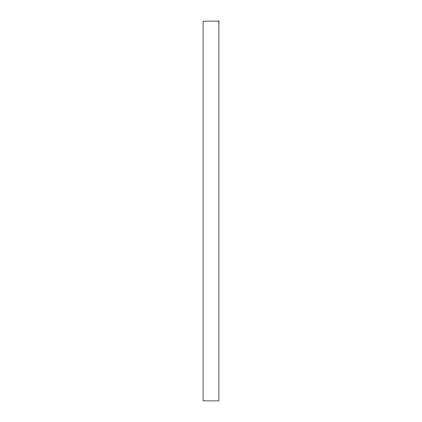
<?xml version="1.0" encoding="UTF-8"?>
<svg xmlns="http://www.w3.org/2000/svg" width="422" height="422" viewBox="0 0 422 422"><rect width="100%" height="100%" fill="white"/><g stroke="black" fill="none" stroke-linecap="round" stroke-linejoin="round"><path stroke-width="0.63" d="M218.912 21.1L203.087 21.1L203.087 400.9L218.912 400.9L218.912 21.1"/></g></svg>
